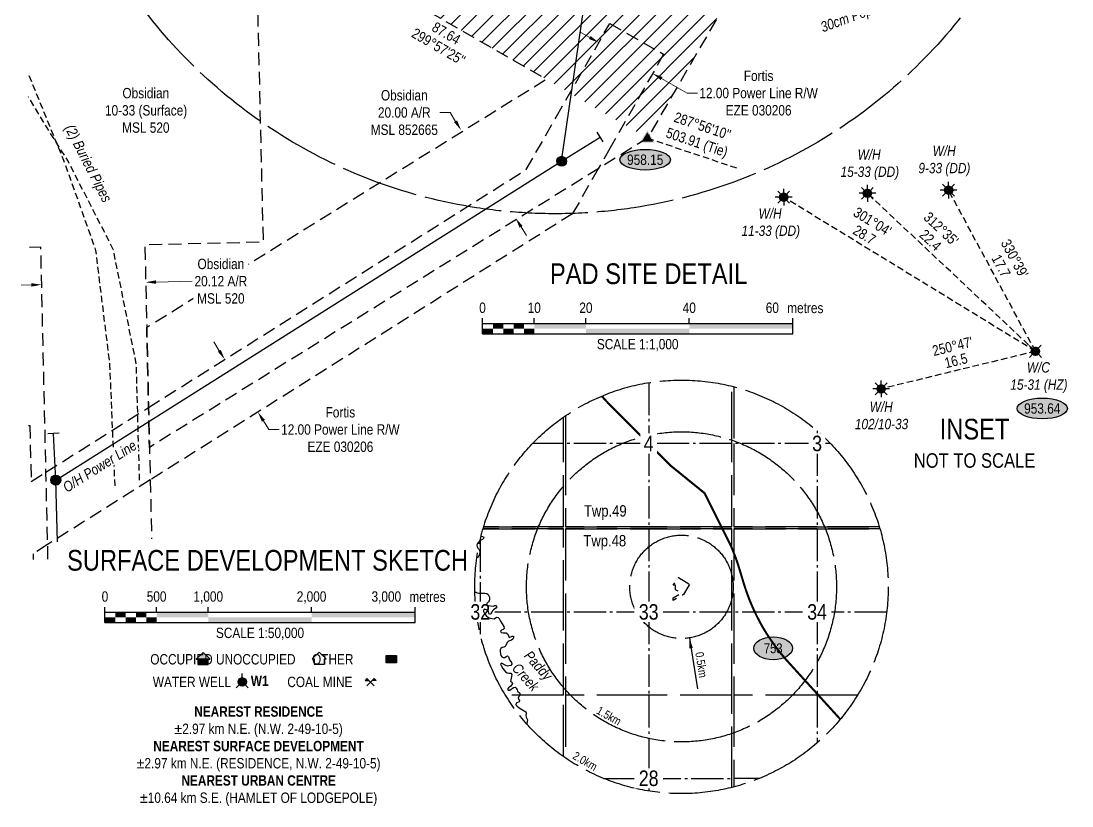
# Model space of a CAD drawing. Extents: x 603314 to 607594, y 5892047 to 5896223.
# Drawn here: x 604428 to 605444, y 5892047 to 5892806 of the extents above; entities that cross this region are included whole.
import ezdxf
from ezdxf.enums import TextEntityAlignment as Align

# ---------------------------------------------------------------- set-up
doc = ezdxf.new("R2010")
doc.units = 0
doc.header["$LTSCALE"] = 5
doc.header["$PDSIZE"] = 5
for name, pattern in [('foc-ACCESSROAD', [3.75, 2.5, -1.25]), ('foc-BUFFER', [16.75, 15, -1.75]), ('foc-FLOWLINE', [3.75, 2.5, -1.25]), ('foc-QUARTERLINE', [33, 25, -3, 2, -3]), ('foc-TIELINE', [1.875, 1.25, -0.625]), ('foc-UNSURVEYED', [12.5, 10, -2.5]), ('POWERLINE5', [7.8, 2.4, -0.6, 0.6, -0.6, 0.6, -0.6, 2.4]), ('UG_PIPE', [1.875, 1.25, -0.625])]:
    doc.linetypes.add(name, pattern=pattern)
doc.layers.get('Defpoints').update_dxf_attribs({"color": 9})
for name, color, linetype in [('AS-PIPE-UG', 44, 'UG_PIPE'), ('AS-PIPE-UG-T', 44, 'Continuous'), ('AS-POWER', 104, 'foc-POWER'), ('AS-POWER-EXISTING', 72, 'POWERLINE5'), ('AS-RESIDENCE', 14, 'Continuous'), ('AS-SYMBOL', 7, 'Continuous'), ('AUX-BUFFER', 7, 'foc-BUFFER'), ('AUX-LABELS', 1, 'Continuous'), ('C-WS', 13, 'foc-ACCESSROAD'), ('C-WS-S', 13, 'Continuous'), ('CG-NOTES', 7, 'Continuous'), ('DETAIL-T', 7, 'Continuous'), ('F-EZE', 190, 'foc-FLOWLINE'), ('F-WS-S', 190, 'Continuous'), ('L-2', 7, 'Continuous'), ('L-BD', 7, 'Continuous'), ('L-MON', 1, 'Continuous'), ('L-QSEC', 8, 'foc-QUARTERLINE'), ('L-TIE', 7, 'foc-TIELINE'), ('L-USEC', 7, 'foc-UNSURVEYED'), ('P-ELEVATION', 7, 'Continuous'), ('P-PROPOSED-EXISTING-H', 59, 'Continuous'), ('ROUTE-MAP-HWY', 2, 'Continuous'), ('S-7', 6, 'Continuous'), ('T-BUSH-T', 110, 'Continuous'), ('T-CREEK', 160, 'Continuous'), ('T-TIE', 201, 'foc-TIELINE'), ('T-WATER-T', 170, 'Continuous')]:
    doc.layers.add(name, color=color, linetype=linetype)
for name, color, linetype, lineweight in [('C-AR-T', 13, 'Continuous', 9), ('F-EZE-T', 190, 'Continuous', 9), ('T-TIE-T', 201, 'Continuous', 18)]:
    doc.layers.add(name, color=color, linetype=linetype, lineweight=lineweight)
doc.styles.add('100L', font='ARIALN.TTF', dxfattribs={"height": 11})
doc.styles.add('120', font='ARIALN.TTF', dxfattribs={"height": 13})
doc.styles.add('60L', font='ARIALN.TTF', dxfattribs={"height": 7.35})
doc.styles.add('80', font='ARIALN.TTF', dxfattribs={"height": 10})
doc.styles.add('80A', font='ARIALN.TTF', dxfattribs={"height": 10})
doc.styles.add('80CG', font='ARIALN.TTF', dxfattribs={"height": 10})
doc.styles.add('80L', font='ARIALN.TTF', dxfattribs={"height": 10})
doc.styles.add('80LS', font='ARIALNI.TTF', dxfattribs={"height": 10})
doc.styles.add('BOLD', font='ARIALNB.TTF')
doc.styles.add('foc-LtypeFont', font='ARIALN.TTF', dxfattribs={"height": 7.35})
doc.linetypes.add('foc-POWER', pattern='A,6,-1,["P",foc-LtypeFont,S=0.2,R=0,X=-0.625,Y=-0.75],-1.24,4', length=12.24)
doc.dimstyles.new('Compass 5 000', dxfattribs={"dimscale": 5, "dimtxt": 9, "dimasz": 2, "dimexe": 0.2, "dimexo": 0.0625, "dimgap": 0.5, "dimtad": 0, "dimtih": 1, "dimtoh": 1, "dimzin": 0, "dimdsep": 46, "dimtxsty": '80CG', "dimcen": 0.1, "dimse1": 1, "dimse2": 1, "dimclrd": 256, "dimclrt": 256, "dimaunit": 1, "dimadec": 4, "dimazin": 0, "dimtfac": 0.06, "dimtofl": 0, "dimtmove": 0, "dimatfit": 1, "dimfxl": 0.2, "dimtolj": 1, "dimtzin": 0, "dimlwd": -1, "dimarcsym": 0})

# ---------------------------------------------------------------- blocks, each defined once
blk = doc.blocks.new('POWERPOLE')
h = blk.add_hatch(color=255)
edge = h.paths.add_edge_path()
edge.add_arc((0, 0), 0.96, 0, 360)
at = {"linetype": 'Continuous'}
for p, q in [((0.68, -0.68), (-0.68, 0.68)), ((-0.68, -0.68), (0.68, 0.68))]:
    blk.add_line(p, q, dxfattribs=at)
blk.add_circle((0, 0), 0.96, dxfattribs=at)
blk = doc.blocks.new('*D142')
at = {"layer": 'C-AR-T', "transparency": 16777216}
for p, q in [((604558.3, 5892553.3), (604593.3, 5892554.1)), ((604437.7, 5892550.5), (604427.7, 5892550.3))]:
    blk.add_line(p, q, dxfattribs=at)
for points in [[(604558.3, 5892555), (604558.4, 5892551.6), (604548.3, 5892553.1)], [(604437.7, 5892552.2), (604437.7, 5892548.9), (604447.7, 5892550.8)]]:
    blk.add_solid(points, dxfattribs=at)
at = {"layer": 'Defpoints', "color": 0, "transparency": 16777216}
for p in [(604548.3, 5892553.1), (604454.3, 5892263.4), (604554.9, 5892265.7)]:
    blk.add_point(p, dxfattribs=at)
at = {"layer": 'C-AR-T', "transparency": 16777216, "insert": (604621, 5892554.1), "char_height": 10, "attachment_point": 5, "style": '80CG', "bg_fill": 3, "box_fill_scale": 1.1, "bg_fill_color": 256, "bg_fill_true_color": 13158600, "bg_fill_transparency": 0}
blk.add_mtext('\\A1;Obsidian\\P20.12 A/R\\PMSL 520', dxfattribs=at)
blk = doc.blocks.new('*D141')
at = {"layer": 'Defpoints', "color": 0, "transparency": 16777216}
for p in [(604610, 5892469.1), (604656.8, 5892427.6), (604642, 5892418.3)]:
    blk.add_point(p, dxfattribs=at)
at = {"layer": 'F-EZE-T', "transparency": 16777216}
for p, q in [((604619.5, 5892486.9), (604614.2, 5892495.4)), ((604662.1, 5892419.2), (604667.5, 5892410.7)), ((604667.5, 5892410.7), (604677.5, 5892410.7))]:
    blk.add_line(p, q, dxfattribs=at)
for points in [[(604620.9, 5892487.8), (604618.1, 5892486), (604624.8, 5892478.4)], [(604663.6, 5892420.1), (604660.7, 5892418.3), (604656.8, 5892427.6)]]:
    blk.add_solid(points, dxfattribs=at)
at = {"layer": 'F-EZE-T', "transparency": 16777216, "insert": (604736.6, 5892410.7), "char_height": 10, "attachment_point": 5, "style": '80CG'}
blk.add_mtext('\\A1;Fortis\\P12.00 Power Line R/W\\PEZE 030206', dxfattribs=at)
blk = doc.blocks.new('*U120')
at = {"color": 72}
blk.add_line((1.1, 0.05), (-1.1, -0.05), dxfattribs=at)
at = {"layer": 'AS-SYMBOL', "color": 72, "flags": 128}
blk.add_lwpolyline([(0.42, -9.04), (0, 0)], dxfattribs=at)
blk = doc.blocks.new('*U119')
at = {"color": 72}
blk.add_line((0.58, -0.93), (-0.58, 0.93), dxfattribs=at)
at = {"layer": 'AS-SYMBOL', "color": 72, "flags": 128}
blk.add_lwpolyline([(-7.47, -4.67), (0, 0)], dxfattribs=at)
blk = doc.blocks.new('*D146')
at = {"layer": 'Defpoints', "color": 0, "transparency": 16777216}
for p in [(604986.5, 5892784.8), (604973.2, 5892761.5), (605025.3, 5892731.7)]:
    blk.add_point(p, dxfattribs=at)
at = {"layer": 'F-EZE-T', "transparency": 16777216}
for p, q in [((604977.8, 5892789.8), (604969.1, 5892794.7)), ((605047.3, 5892750.1), (605071.9, 5892736)), ((605071.9, 5892736), (605081.9, 5892736))]:
    blk.add_line(p, q, dxfattribs=at)
for points in [[(604978.7, 5892791.2), (604977, 5892788.3), (604986.5, 5892784.8)], [(605048.2, 5892751.5), (605046.5, 5892748.6), (605038.6, 5892755)]]:
    blk.add_solid(points, dxfattribs=at)
at = {"layer": 'F-EZE-T', "transparency": 16777216, "insert": (605141.1, 5892736), "char_height": 10, "attachment_point": 5, "style": '80CG'}
blk.add_mtext('\\A1;Fortis\\P12.00 Power Line R/W\\PEZE 030206', dxfattribs=at)
blk = doc.blocks.new('GAS')
h = blk.add_hatch(color=255)
h.dxf.hatch_style = 1
edge = h.paths.add_edge_path()
edge.add_arc((0, 0), 0.9, 0, 360)
for p, q in [((-0.81, 0), (-1.62, 0)), ((-0.57, 0.57), (-1.14, 1.14)), ((0, 0.81), (0, 1.62)), ((0.57, 0.57), (1.14, 1.14)), ((1.62, 0), (0.81, 0)), ((-0.57, -0.57), (-1.14, -1.14)), ((0, -0.81), (0, -1.62)), ((1.14, -1.14), (0.57, -0.57))]:
    blk.add_line(p, q)
blk.add_circle((0, 0), 0.8)
blk = doc.blocks.new('WC')
at = {"layer": 'L-MON'}
h = blk.add_hatch(color=255, dxfattribs=at)
h.dxf.hatch_style = 1
edge = h.paths.add_edge_path()
edge.add_arc((0, 0), 0.9, 0, 360)
at = {"layer": 'L-MON', "color": 240, "flags": 128}
for points in [[(-0.62, 0.5), (-1.23, 1.12)], [(0.52, 0.61), (1.13, 1.21)], [(-1.18, -1.18), (-0.56, -0.57)], [(1.16, -1.18), (0.56, -0.57)]]:
    blk.add_lwpolyline(points, dxfattribs=at)
at = {"layer": 'L-MON', "color": 240}
for radius in [0.8, 0.373]:
    blk.add_circle((0, 0), radius, dxfattribs=at)
blk = doc.blocks.new('*U86')
at = {"color": 0}
for p, q in [((-150, 0), (-150, 15)), ((-100, 10), (-100, 15)), ((-50, 10), (-50, 15)), ((50, 10), (50, 15)), ((150.2, 0), (150.2, 15)), ((-150, 10), (150.2, 10)), ((-150, 0), (150.2, 0))]:
    blk.add_line(p, q, dxfattribs=at)
for points in [[(-150, 5), (-140, 5), (-150, 0), (-140, 0)], [(-140, 10), (-130, 10), (-140, 5), (-130, 5)], [(-130, 5), (-120, 5), (-130, 0), (-120, 0)], [(-120, 10), (-110, 10), (-120, 5), (-110, 5)], [(-110, 5), (-100, 5), (-110, 0), (-100, 0)], [(-100, 10), (-50, 10), (-100, 5), (-50, 5)], [(-50, 5), (50, 5), (-50, 0), (50, 0)], [(50, 10), (150.2, 10), (50, 5), (150.2, 5)]]:
    blk.add_solid(points, dxfattribs=at)
at = {"color": 0, "style": '80'}
blk.add_text('metres', height=10, dxfattribs=at).set_placement((162.2, 20), align=Align.CENTER)
at = {"color": 0, "char_height": 10, "style": '80'}
for s, insert, attachment_point in [('0', (-150, 30.2), 2), ('10', (-100, 30.2), 2), ('20', (-50, 30.2), 2), ('40', (50, 30.2), 2), ('60', (136.7, 30.2), 3), ('SCALE 1:1,000', (0.1, -5), 2)]:
    blk.add_mtext(s, dxfattribs=dict(at, insert=insert, attachment_point=attachment_point))
blk = doc.blocks.new('HWY-SEC')
h = blk.add_hatch(color=255)
edge = h.paths.add_edge_path()
edge.add_ellipse((0, 0), major_axis=(18.8, 0), ratio=0.584608, start_angle=0, end_angle=360)
blk.add_ellipse((0, 0), major_axis=(18.8, 0), ratio=0.584608)
at = {"style": '80A'}
blk.add_attdef('SEC', text='', height=9.5, dxfattribs=at).set_placement((0, 0), align=Align.MIDDLE_CENTER)
blk = doc.blocks.new('*U81')
at = {"color": 0}
for p, q in [((-150, 0), (-150, 15)), ((-100, 10), (-100, 15)), ((-50, 10), (-50, 15)), ((50, 10), (50, 15)), ((150.2, 0), (150.2, 15)), ((-150, 10), (150.2, 10)), ((-150, 0), (150.2, 0))]:
    blk.add_line(p, q, dxfattribs=at)
for points in [[(-150, 5), (-140, 5), (-150, 0), (-140, 0)], [(-140, 10), (-130, 10), (-140, 5), (-130, 5)], [(-130, 5), (-120, 5), (-130, 0), (-120, 0)], [(-120, 10), (-110, 10), (-120, 5), (-110, 5)], [(-110, 5), (-100, 5), (-110, 0), (-100, 0)], [(-100, 10), (-50, 10), (-100, 5), (-50, 5)], [(-50, 5), (50, 5), (-50, 0), (50, 0)], [(50, 10), (150.2, 10), (50, 5), (150.2, 5)]]:
    blk.add_solid(points, dxfattribs=at)
at = {"color": 0, "style": '80'}
blk.add_text('metres', height=10, dxfattribs=at).set_placement((162.2, 20), align=Align.CENTER)
at = {"color": 0, "char_height": 10, "style": '80'}
for s, insert, attachment_point in [('0', (-150, 30.2), 2), ('500', (-100, 30.2), 2), ('1,000', (-50, 30.2), 2), ('2,000', (50, 30.2), 2), ('3,000', (136.7, 30.2), 3), ('SCALE 1:50,000', (0.1, -5), 2)]:
    blk.add_mtext(s, dxfattribs=dict(at, insert=insert, attachment_point=attachment_point))
blk = doc.blocks.new('res_abd')
at = {"color": 14}
blk.add_lwpolyline([(-1.13, -0.57), (-1.13, -1.62), (0.87, -1.62), (0.87, -0.57), (1.22, -0.57), (-0.13, 0.69), (-1.49, -0.57)], close=True, dxfattribs=at)
blk = doc.blocks.new('res_other')
blk.add_hatch(color=14).paths.add_polyline_path([(-1.09, 0.73), (0.91, 0.73), (0.91, -0.69), (-1.09, -0.69)])
at = {"color": 14}
blk.add_lwpolyline([(-1.09, 0.73), (0.91, 0.73), (0.91, -0.69), (-1.09, -0.69)], close=True, dxfattribs=at)
blk = doc.blocks.new('res_occ')
for points in [[(0.1, 0.89), (-1.26, -0.37), (1.46, -0.37)], [(-0.9, -1.43), (1.1, -1.43), (1.1, -0.37), (-0.9, -0.37)]]:
    blk.add_hatch(color=14).paths.add_polyline_path(points)
at = {"color": 14}
for points in [[(0.1, 0.89), (-1.26, -0.37), (1.46, -0.37)], [(-0.9, -1.43), (1.1, -1.43), (1.1, -0.37), (-0.9, -0.37)]]:
    blk.add_lwpolyline(points, close=True, dxfattribs=at)
blk = doc.blocks.new('WAT')
h = blk.add_hatch(color=255)
h.dxf.hatch_style = 1
edge = h.paths.add_edge_path()
edge.add_arc((0, 0), 0.9, 0, 360)
at = {"color": 170}
for p, q in [((0, 0.82), (0, 1.63)), ((-0.58, -0.58), (-1.15, -1.15)), ((0.58, -0.58), (1.15, -1.15))]:
    blk.add_line(p, q, dxfattribs=at)
blk.add_circle((0, 0), 0.8, dxfattribs=at)
blk = doc.blocks.new('Mine')
at = {"layer": 'AS-SYMBOL'}
h = blk.add_hatch(color=161, dxfattribs=at)
h.dxf.hatch_style = 1
h.paths.add_polyline_path([(-0.71, 0.71), (-1.06, 0.35), (-0.35, 0.35)])
h = blk.add_hatch(color=161, dxfattribs=at)
h.dxf.hatch_style = 1
h.paths.add_polyline_path([(0.71, 0.71), (0.35, 0.35), (1.06, 0.35)])
at = {"layer": 'AS-SYMBOL', "color": 161}
for p, q in [((-0.71, 0.71), (-1.06, 0.35)), ((-1.06, 0.35), (-0.35, 0.35)), ((-0.71, 0.71), (0, 0)), ((0, 0), (-0.71, -0.71)), ((0, 0), (0.71, 0.71)), ((0, 0), (0.71, -0.71)), ((1.06, 0.35), (0.35, 0.35)), ((0.71, 0.71), (1.06, 0.35))]:
    blk.add_line(p, q, dxfattribs=at)
blk = doc.blocks.new('*U87')
at = {"layer": 'AS-RESIDENCE', "color": 14}
blk.add_lwpolyline([(130, -1.3), (140, -1.3), (140, -8.5), (130, -8.5)], close=True, dxfattribs=at)
at = {"layer": 'AS-RESIDENCE', "xscale": 5, "yscale": 5, "zscale": 5}
for name, p in [('res_occ', (-47.7, -2.9)), ('res_abd', (65.9, -1.7)), ('res_other', (135.5, -5))]:
    blk.add_blockref(name, p, dxfattribs=at)
at = {"layer": 'AS-SYMBOL', "color": 161, "xscale": 5, "yscale": 5, "zscale": 5}
blk.add_blockref('Mine', (115, -27.2), dxfattribs=at)
at = {"layer": 'F-WS-S', "xscale": 5, "yscale": 5, "zscale": 5}
blk.add_blockref('WAT', (-9.3, -26.9), dxfattribs=at)
at = {"layer": 'CG-NOTES', "char_height": 12, "style": '80CG'}
for s, insert, width, attachment_point in [('{\\H0.83333x;OCCUPIED^IUNOCCUPIED^I    OTHER}', (0, 0), 324.707, 2), ('\\pi0.13844;{\\H0.83333x;WATER WELL}', (-96, -21.9), 75.427, 1), ('\\pi0.33285;{\\H0.83333x;COAL MINE}', (34, -21.9), 62.521, 1)]:
    blk.add_mtext(s, dxfattribs=dict(at, insert=insert, width=width, attachment_point=attachment_point))
at = {"layer": 'T-WATER-T', "style": 'BOLD'}
blk.add_text('W1', height=10, dxfattribs=at).set_placement((-1, -30.8))
blk = doc.blocks.new('*D164')
at = {"layer": 'C-AR-T', "transparency": 16777216}
for p, q in [((604842.8, 5892717.2), (604832.8, 5892717.2)), ((604848, 5892708.7), (604842.8, 5892717.2)), ((604911.4, 5892606.7), (604916.6, 5892598.2))]:
    blk.add_line(p, q, dxfattribs=at)
for points in [[(604849.5, 5892709.6), (604846.6, 5892707.9), (604853.3, 5892700.2)], [(604912.8, 5892607.6), (604909.9, 5892605.9), (604906.1, 5892615.2)]]:
    blk.add_solid(points, dxfattribs=at)
at = {"layer": 'Defpoints', "color": 0, "transparency": 16777216}
for p in [(604853.3, 5892700.2), (604856.7, 5892702.3), (604909.5, 5892617.3)]:
    blk.add_point(p, dxfattribs=at)
at = {"layer": 'C-AR-T', "transparency": 16777216, "insert": (604798.4, 5892717.2), "char_height": 10, "attachment_point": 5, "style": '80CG', "bg_fill": 3, "box_fill_scale": 1.1, "bg_fill_color": 256, "bg_fill_true_color": 13158600, "bg_fill_transparency": 0}
blk.add_mtext('\\A1;Obsidian\\P20.00 A/R\\PMSL 852665', dxfattribs=at)
blk = doc.blocks.new('STRIA')
blk.add_hatch(color=255).paths.add_polyline_path([(-0.04, 1.52), (-1.47, -0.87), (1.39, -0.87)])
blk = doc.blocks.new('STRIAA')
blk.add_blockref('STRIA', (0, 0))
blk = doc.blocks.new('STRIB')
at = {"color": 1}
blk.add_solid([(-1.12, -0.67), (-0.04, 1.13), (1.04, -0.67)], dxfattribs=at)
blk = doc.blocks.new('STRIBB')
blk.add_blockref('STRIB', (0, 0))
blk = doc.blocks.new('STRICC')
for name in ['STRIAA', 'STRIBB']:
    blk.add_blockref(name, (0, 0))
blk = doc.blocks.new('fdspike')
blk.add_blockref('STRICC', (0, 0))
blk = doc.blocks.new('we')
at = {"layer": 'P-ELEVATION'}
h = blk.add_hatch(color=111, dxfattribs=at)
h.dxf.hatch_style = 1
edge = h.paths.add_edge_path()
edge.add_ellipse((0, 0), major_axis=(-24.4, 0), ratio=0.410256, start_angle=0, end_angle=360)
at = {"layer": 'P-ELEVATION', "color": 7, "flags": 128}
blk.add_lwpolyline([(0, 0, 12.5, 0, 0), (-12.4, -6.4, 0, 0, 0)], format="xyseb", dxfattribs=at)
at = {"layer": 'P-ELEVATION', "color": 7}
blk.add_ellipse((0, 0), major_axis=(-24.4, 0), ratio=0.410256, dxfattribs=at)
at = {"layer": 'P-ELEVATION', "style": '80'}
blk.add_attdef('ELEVATION', text='', height=10, dxfattribs=at).set_placement((0, 0), align=Align.MIDDLE_CENTER)

msp = doc.modelspace()

# ---------------------------------------------------------------- hatches: boundary and pattern name
at = {"layer": 'P-PROPOSED-EXISTING-H'}
h = msp.add_hatch(dxfattribs=at)
h.set_pattern_fill('ANSI31', color=256, scale=3.5, style=0)
h.set_pattern_definition([(45, (-3214.763, 3159.097), (-7.857724106, 7.857724106), [])])
h.paths.add_polyline_path([(604935.614, 5892749.403), (605033.65, 5892692.498), (605243.075, 5893053.32), (605285.247, 5893125.979), (605316.442, 5893179.723), (605322.446, 5893190.07), (605281.768, 5893213.679), (605026.001, 5893362.138), (604830.608, 5893475.531), (604824.843, 5893478.9), (604760.832, 5893518.014), (604749.878, 5893499.132), (604530.075, 5893120.663), (604649.37, 5893123.348), (604654.31, 5892911.193)])

# ---------------------------------------------------------------- linework, layer by layer
at = {"layer": 'AS-PIPE-UG', "flags": 128}
for points in [[(604518.64, 5892356.203), (604513.7, 5892473.438), (604513.7, 5892473.438), (604500.195, 5892583.813), (604500.195, 5892583.813), (604469.18, 5892670.873), (604454.68, 5892706.148), (604434.904, 5892754.647)], [(604542.35, 5892361.668), (604539.23, 5892474.103), (604516.975, 5892584.908), (604472.925, 5892670.768), (604450.985, 5892705.463), (604434.904, 5892732.274)]]:
    msp.add_lwpolyline(points, dxfattribs=at)
at = {"layer": 'AS-POWER', "flags": 128}
msp.add_lwpolyline([(604462.959, 5892302.187), (604461.345, 5892361.798), (604950.585, 5892670.133), (604972.105, 5892818.478)], dxfattribs=at)
at = {"layer": 'AUX-BUFFER', "color": 251, "linetype": 'foc-BUFFER'}
msp.add_circle((604944.4, 5893119.198), 499.797, dxfattribs=at)
at = {"layer": 'AUX-BUFFER'}
for radius in [199.919, 149.939, 49.98]:
    msp.add_circle((605066.528, 5892258.603), radius, dxfattribs=at)
at = {"layer": 'C-WS', "flags": 128}
for points in [[(605316.442, 5893179.723), (605285.247, 5893125.979), (605243.075, 5893053.32), (605033.65, 5892692.498), (604986.018, 5892662.928), (604551.977, 5892393.47), (604551.096, 5892431.988), (604549.323, 5892509.589), (604935.614, 5892749.403), (604654.31, 5892911.193), (604649.37, 5893123.348), (604530.075, 5893120.663), (604749.878, 5893499.132), (604760.832, 5893518.014), (604824.843, 5893478.9), (604830.608, 5893475.531), (605026.001, 5893362.138), (605281.768, 5893213.679), (605320.195, 5893191.518), (605316.442, 5893179.723)], [(605074.191, 5892260.894), (605073.541, 5892259.835), (605072.663, 5892258.403), (605068.302, 5892251.293), (605067.335, 5892250.725), (605058.529, 5892245.55), (605058.53, 5892246.32), (605058.532, 5892247.872), (605066.37, 5892252.478), (605060.83, 5892255.876), (605060.836, 5892260.132), (605060.229, 5892260.133), (605058.471, 5892260.135), (605063.021, 5892267.554), (605063.25, 5892267.926), (605064.51, 5892267.113), (605064.624, 5892267.043), (605068.474, 5892264.681), (605073.514, 5892261.59), (605074.316, 5892261.098), (605074.191, 5892260.894)]]:
    msp.add_lwpolyline(points, close=True, dxfattribs=at)
for points in [[(604434.904, 5893120.465), (604530.075, 5893120.663), (604649.37, 5893123.348), (604654.31, 5892911.193), (604661.819, 5892591.834), (604547.5, 5892589.217), (604549.32, 5892509.589), (604551.096, 5892431.988), (604551.975, 5892393.47), (604552.693, 5892362.049), (604553.996, 5892305.095)], [(604453.772, 5892285.335), (604453.448, 5892299.517), (604451.849, 5892369.46), (604446.878, 5892586.922), (604434.904, 5892586.648)]]:
    msp.add_lwpolyline(points, dxfattribs=at)
at = {"layer": 'F-EZE'}
msp.add_lwpolyline([(604434.904, 5892414.53), (604436.224, 5892414.564), (604437.62, 5892360.499), (604451.849, 5892369.46), (604551.096, 5892431.988), (604916.436, 5892662.159), (604945.352, 5892712.77), (604997.116, 5892803.377), (605049.244, 5892773.596), (604997.478, 5892682.988), (604986.018, 5892662.928), (604961.127, 5892619.363), (604552.696, 5892362.049), (604453.448, 5892299.517), (604439.423, 5892290.685), (604439.57, 5892285.01)], dxfattribs=at)
at = {"layer": 'L-QSEC', "color": 253, "ltscale": 0.25}
for p, q in [((605034.779, 5892455.985), (605034.779, 5892397.172)), ((605197.659, 5892409.508), (605197.659, 5892397.172)), ((604952.333, 5892397.172), (604922.422, 5892397.172)), ((605034.779, 5892397.172), (604954.344, 5892397.172)), ((605034.779, 5892397.172), (605034.779, 5892316.737)), ((605115.213, 5892397.172), (605034.779, 5892397.172)), ((605197.659, 5892397.172), (605117.224, 5892397.172)), ((605197.659, 5892397.172), (605197.659, 5892316.737)), ((605210.633, 5892397.172), (605197.659, 5892397.172)), ((605034.779, 5892314.726), (605034.779, 5892234.291)), ((605197.659, 5892314.726), (605197.659, 5892234.291)), ((604871.899, 5892304.29), (604871.899, 5892234.291)), ((604871.899, 5892234.291), (604868.093, 5892234.291)), ((604871.899, 5892234.291), (604871.899, 5892212.917)), ((604952.333, 5892234.291), (604871.899, 5892234.291)), ((605034.779, 5892234.291), (604954.344, 5892234.291)), ((605034.779, 5892234.291), (605034.779, 5892153.857)), ((605115.213, 5892234.291), (605034.779, 5892234.291)), ((605197.659, 5892234.291), (605117.224, 5892234.291)), ((605197.659, 5892234.291), (605197.659, 5892153.857)), ((605264.963, 5892234.291), (605197.659, 5892234.291)), ((605034.779, 5892153.857), (605034.779, 5892073.422)), ((605197.659, 5892153.857), (605197.659, 5892107.699)), ((604991.192, 5892073.422), (605034.779, 5892073.422)), ((605034.779, 5892073.422), (605034.779, 5892061.222)), ((605034.779, 5892073.422), (605115.213, 5892073.422)), ((605141.864, 5892073.422), (605117.224, 5892073.422))]:
    msp.add_line(p, q, dxfattribs=at)
at = {"layer": 'L-TIE'}
msp.add_line((605033.65, 5892692.498), (605121.759, 5892663.041), dxfattribs=at)
at = {"layer": 'L-USEC', "color": 253}
for p, q in [((605115.213, 5892397.172), (605115.213, 5892452.503)), ((605117.224, 5892451.987), (605117.224, 5892397.172)), ((604952.333, 5892397.172), (604952.333, 5892422.699)), ((604954.344, 5892424.08), (604954.344, 5892397.172)), ((604952.334, 5892316.737), (604952.333, 5892397.172)), ((604954.344, 5892397.172), (604954.344, 5892316.737)), ((605115.213, 5892316.737), (605115.213, 5892397.172)), ((605117.224, 5892397.172), (605117.224, 5892316.737)), ((604952.334, 5892234.291), (604952.334, 5892314.726)), ((604954.344, 5892314.726), (604954.344, 5892234.291)), ((605115.213, 5892234.291), (605115.213, 5892314.726)), ((605117.224, 5892314.726), (605117.224, 5892234.291)), ((604952.333, 5892153.857), (604952.334, 5892234.291)), ((604954.344, 5892234.291), (604954.344, 5892153.857)), ((605115.213, 5892153.857), (605115.213, 5892234.291)), ((605117.224, 5892234.291), (605117.224, 5892153.857)), ((604952.333, 5892153.857), (604896.246, 5892153.857)), ((604952.333, 5892094.508), (604952.333, 5892153.857)), ((604954.344, 5892153.857), (604954.344, 5892093.127)), ((605034.779, 5892153.857), (604954.344, 5892153.857)), ((605115.213, 5892153.857), (605034.779, 5892153.857)), ((605115.213, 5892073.422), (605115.213, 5892153.857)), ((605117.224, 5892153.857), (605117.224, 5892073.422)), ((605197.659, 5892153.857), (605117.224, 5892153.857)), ((605236.809, 5892153.857), (605197.659, 5892153.857)), ((605115.213, 5892064.703), (605115.213, 5892073.422)), ((605117.224, 5892073.422), (605117.224, 5892065.219))]:
    msp.add_line(p, q, dxfattribs=at)
at = {"layer": 'L-USEC'}
for p, q in [((604874.648, 5892314.726), (604952.334, 5892314.726)), ((604952.334, 5892314.726), (604874.648, 5892314.726)), ((604875.248, 5892316.737), (604952.334, 5892316.737)), ((604952.334, 5892316.737), (604875.248, 5892316.737)), ((604954.344, 5892316.737), (605034.779, 5892316.737)), ((605034.779, 5892316.737), (604954.344, 5892316.737)), ((604954.344, 5892314.726), (605034.779, 5892314.726)), ((605034.779, 5892314.726), (604954.344, 5892314.726)), ((605034.779, 5892316.737), (605115.213, 5892316.737)), ((605115.213, 5892316.737), (605034.779, 5892316.737)), ((605034.779, 5892314.726), (605115.213, 5892314.726)), ((605115.213, 5892314.726), (605034.779, 5892314.726)), ((605117.224, 5892316.737), (605197.659, 5892316.737)), ((605197.659, 5892316.737), (605117.224, 5892316.737)), ((605117.224, 5892314.726), (605197.659, 5892314.726)), ((605197.659, 5892314.726), (605117.224, 5892314.726)), ((605197.659, 5892316.737), (605257.807, 5892316.737)), ((605257.807, 5892316.737), (605197.659, 5892316.737)), ((605197.659, 5892314.726), (605258.407, 5892314.726)), ((605258.407, 5892314.726), (605197.659, 5892314.726))]:
    msp.add_line(p, q, dxfattribs=at)
at = {"layer": 'ROUTE-MAP-HWY', "const_width": 1.999}
msp.add_lwpolyline([(605220.092, 5892130.598), (605169.614, 5892186.087), (605167.909, 5892188.001), (605166.224, 5892189.937), (605164.555, 5892191.904), (605162.908, 5892193.905), (605161.283, 5892195.934), (605159.678, 5892197.989), (605158.096, 5892200.073), (605156.544, 5892202.186), (605155.012, 5892204.322), (605153.491, 5892206.48), (605151.98, 5892208.669), (605150.483, 5892210.896), (605149.015, 5892213.165), (605147.571, 5892215.474), (605146.155, 5892217.808), (605144.781, 5892220.16), (605143.452, 5892222.526), (605142.166, 5892224.896), (605140.909, 5892227.261), (605139.695, 5892229.623), (605138.534, 5892231.98), (605137.412, 5892234.325), (605136.33, 5892236.657), (605135.288, 5892238.983), (605134.285, 5892241.291), (605133.321, 5892243.594), (605132.391, 5892245.891), (605131.489, 5892248.186), (605130.617, 5892250.486), (605129.778, 5892252.794), (605128.963, 5892255.115), (605128.176, 5892257.453), (605127.412, 5892259.8), (605126.674, 5892262.165), (605125.955, 5892264.543), (605122.417, 5892276.287), (605121.688, 5892278.61), (605120.933, 5892280.931), (605120.147, 5892283.243), (605119.33, 5892285.552), (605118.48, 5892287.859), (605117.603, 5892290.161), (605116.699, 5892292.457), (605115.776, 5892294.73), (605114.828, 5892296.989), (605113.837, 5892299.239), (605113.215, 5892300.601), (605088.765, 5892349.277), (605056.223, 5892375.655), (604996.936, 5892434.927), (604995.239, 5892436.68), (604993.568, 5892438.442), (604991.926, 5892440.24), (604990.31, 5892442.072), (604989.458, 5892443.07)], dxfattribs=at)
at = {"layer": 'T-CREEK'}
msp.add_lwpolyline([(604872.688, 5892307.529), (604873.972, 5892307.297), (604875.38, 5892306.676), (604875.038, 5892305.233), (604873.926, 5892304.283), (604872.434, 5892303.671), (604871.217, 5892302.871), (604870.164, 5892301.878), (604869.577, 5892301.1)], dxfattribs=at)
at = {"layer": 'T-TIE'}
for q in [(605165.348, 5892635.394), (605246.338, 5892639.144), (605324.798, 5892642.154), (605259.662, 5892450.03)]:
    msp.add_line((605408.862, 5892486.353), q, dxfattribs=at)
at = {"layer": 'T-WATER-T', "linetype": 'Continuous'}
for points in [[(604872.681, 5892307.5), (604873.985, 5892307.265), (604875.394, 5892306.648), (604875.05, 5892305.203), (604873.938, 5892304.253), (604872.447, 5892303.64), (604871.767, 5892303.193), (604871.23, 5892302.84), (604870.176, 5892301.85), (604869.262, 5892300.635), (604868.661, 5892299.129), (604868.796, 5892297.401), (604869.532, 5892296.125), (604870.452, 5892294.985), (604871.203, 5892293.732), (604871.533, 5892291.965), (604871.163, 5892290.274), (604870.623, 5892288.728), (604869.902, 5892287.386), (604868.595, 5892286.713)], [(604907.213, 5892143.541), (604909.553, 5892141.742), (604915.831, 5892137.733), (604916.425, 5892136.251), (604916.117, 5892134.485), (604916.147, 5892132.626), (604917.696, 5892130.036), (604917.054, 5892126.598), (604917.001, 5892125.903)]]:
    msp.add_lwpolyline(points, dxfattribs=at)

# ---------------------------------------------------------------- block references
at = {"xscale": 4.99796935, "yscale": 4.99796935, "zscale": 4.99796935}
msp.add_blockref('WC', (605408.862, 5892486.353), dxfattribs=at)
at = {"color": 2}
msp.add_blockref('we', (605415.46, 5892431.085), dxfattribs=at).add_auto_attribs({'ELEVATION': '953.64'})
at = {"layer": 'AS-POWER-EXISTING', "xscale": 4.99796935, "yscale": 4.99796935, "zscale": 4.99796935}
msp.add_blockref('POWERPOLE', (604950.585, 5892670.133), dxfattribs=at)
at = {"layer": 'AS-SYMBOL', "xscale": 4.99796935, "yscale": 4.99796935, "zscale": 4.99796935}
msp.add_blockref('*U119', (604987.94, 5892693.498), dxfattribs=at)
at = {"layer": 'AUX-LABELS', "xscale": 0.9988084634318707, "yscale": 0.9988084634318707, "zscale": 0.9988084634318707}
msp.add_blockref('HWY-SEC', (605155.209, 5892199.175), dxfattribs=at).add_auto_attribs({'SEC': '753'})
at = {"layer": 'C-WS-S', "xscale": 4.99796935, "yscale": 4.99796935, "zscale": 4.99796935}
for p in [(605246.338, 5892639.144), (605324.798, 5892642.154), (605165.348, 5892635.394), (605259.662, 5892450.03)]:
    msp.add_blockref('GAS', p, dxfattribs=at)
at = {"layer": 'CG-NOTES', "xscale": 0.9991923331424217, "yscale": 0.9991923331424217, "zscale": 0.9991923331424217}
msp.add_blockref('*U87', (604650.97, 5892193.572), dxfattribs=at)
at = {"layer": 'DETAIL-T'}
msp.add_blockref('*U86', (605024.058, 5892503.281), dxfattribs=at)
at = {"layer": 'L-2', "xscale": 0.9991923331424217, "yscale": 0.9991923331424217, "zscale": 0.9991923331424217}
msp.add_blockref('*U81', (604658.764, 5892224.091), dxfattribs=at)
at = {"layer": 'L-MON', "xscale": 5, "yscale": 5, "zscale": 5}
msp.add_blockref('fdspike', (605033.65, 5892692.498), dxfattribs=at)

# ---------------------------------------------------------------- texts
at = {"style": '100L'}
for s, p in [('Twp.49', (604992.812, 5892326.594)), ('Twp.48', (604992.329, 5892297.755))]:
    msp.add_text(s, height=10.9955, rotation=359.999962, dxfattribs=at).set_placement(p, align=Align.CENTER)
at = {"char_height": 9.99594, "attachment_point": 1, "style": '80L'}
for s, width, insert in [('\\pi19.781;{\\fArial Narrow|b0|i1|c0|p34;W/H\\P\\pi3.2459;15-33 (DD)}', 60.75349, (605217.098, 5892681.616)), ('\\pi14.25;{\\fArial Narrow|b0|i1|c0|p34;W/H\\P\\pi0.43523;9-33 (DD)}', 49.691, (605295.221, 5892685.188)), ('\\pi21.365;{\\fArial Narrow|b0|i1|c0|p34;W/H\\P\\pi4.8298;11-33 (DD)}', 63.92141, (605119.734, 5892624.596)), ('\\pi16.448;{\\fArial Narrow|b0|i1|c0|p34;W/C\\P\\pi0.4113;15-31 (HZ)}', 53.81607, (605384.144, 5892475.829)), ('\\pi15.259;{\\fArial Narrow|b0|i1|c0|p34;W/H\\P\\pi0.90938;102/10-33 }', 51.70982, (605233.327, 5892437.7))]:
    msp.add_mtext_dynamic_manual_height_columns(s, width=width, gutter_width=50, heights=[0], dxfattribs=dict(at, insert=insert))
at = {"char_height": 7.9968, "attachment_point": 1, "style": '60L'}
for s, insert, rotation in [('0.5km', (605087.71, 5892196.166), 279.001315), ('1.5km', (604987.438, 5892143.505), 330.669818), ('2.0km', (604964.567, 5892099.798), 329.728013)]:
    msp.add_mtext_dynamic_manual_height_columns(s, width=28.39186, gutter_width=47.5, heights=[0], dxfattribs=dict(at, insert=insert, rotation=rotation))
at = {"layer": 'AS-PIPE-UG-T', "insert": (604478.625, 5892706.963), "char_height": 9.99594, "attachment_point": 1, "rotation": 297.159842, "style": '80L'}
msp.add_mtext_dynamic_manual_height_columns('{\\fArial Narrow|b0|i1|c0|p34;(2) Buried Pipes}', width=82.20778, gutter_width=50, heights=[0], dxfattribs=at)
at = {"layer": 'C-AR-T', "insert": (604508.21, 5892741.011), "char_height": 9.99594, "attachment_point": 1, "style": '80L'}
msp.add_mtext_dynamic_manual_height_columns('\\pi17.59;Obsidian\\P\\pi0.67969;10-33 (Surface)\\P\\pi17.29;MSL 520', width=78.99495, gutter_width=50, heights=[0], dxfattribs=at)
at = {"layer": 'CG-NOTES', "insert": (604450.809, 5892143.016), "char_height": 9.99192, "width": 412.06635, "attachment_point": 1, "style": '80CG'}
msp.add_mtext('\\pi144.43;{\\fArial Narrow|b1|i0|c0|p34;NEAREST RESIDENCE}\\P\\pi125.21;±2.97 km N.E. (N.W. 2-49-10-5)\\P\\pi104.85;{\\fArial Narrow|b1|i0|c0|p34;NEAREST SURFACE DEVELOPMENT}\\P\\pi88.649;±2.97 km N.E. (RESIDENCE, N.W. 2-49-10-5)\\P\\pi132.05;{\\fArial Narrow|b1|i0|c0|p34;NEAREST URBAN CENTRE}\\P\\pi91.808;±10.64 km S.E. (HAMLET OF LODGEPOLE)', dxfattribs=at)
at = {"layer": 'DETAIL-T', "color": 3, "style": '80CG'}
for s, insert, char_height, width, attachment_point in [('PAD SITE DETAIL', (605034.718, 5892561.229), 20, 376.31553, 5), ('INSET\\P{\\H0.7x;NOT TO SCALE}', (605349.968, 5892397.333), 19.99188, 116.92739, 5), ('\\pi2.3947;SURFACE DEVELOPMENT SKETCH', (604469.852, 5892294.268), 19.98385, 389.74417, 1)]:
    msp.add_mtext(s, dxfattribs=dict(at, insert=insert, char_height=char_height, width=width, attachment_point=attachment_point))
at = {"layer": 'L-BD', "style": '80L'}
for s, height, p in [("299°57'25''", 9.99594, (604831.523, 5892780.922)), ('87.64', 9.9959, (604839.05, 5892793.89))]:
    msp.add_text(s, height=height, rotation=329.8682, dxfattribs=at).set_placement(p, align=Align.MIDDLE)
at = {"layer": 'T-BUSH-T', "style": '80LS'}
msp.add_text('30cm Poplar', height=10, rotation=20, dxfattribs=at).set_placement((605231.806, 5892810.434), align=Align.MIDDLE_CENTER)
at = {"layer": 'T-TIE-T', "style": '80L'}
for s, rotation, p in [("301°04'", 328.5316, (605251.302, 5892611.787)), ("312°35'", 316.7681, (605317.714, 5892604.825)), ('28.7', 328.5316, (605243.475, 5892598.998)), ('22.4', 316.7681, (605307.444, 5892593.9)), ("330°39'", 298.3496, (605388.823, 5892576.12)), ('17.7', 298.3496, (605375.627, 5892569)), ("250°47'", 13.6827, (605328.646, 5892491.258)), ('16.5', 13.6827, (605332.016, 5892477.418))]:
    msp.add_text(s, height=9.9959, rotation=rotation, dxfattribs=at).set_placement(p, align=Align.MIDDLE)
at = {"layer": 'T-WATER-T', "insert": (604920.896, 5892198.041), "char_height": 9.98358, "attachment_point": 1, "rotation": 311.859472, "style": '80L'}
msp.add_mtext_dynamic_manual_height_columns('\\pi0.070216;{\\fArial Narrow|b0|i1|c0|p34;Paddy \\P\\pi1.3199;Creek}', width=32.71305, gutter_width=49.98, heights=[0], dxfattribs=at)

# ---------------------------------------------------------------- leaders
at = {"path_type": 1}
msp.add_leader([(605074.28, 5892209.229), (605082.033, 5892159.854)], dimstyle='Compass 5 000', override={"dimgap": 0.5, "dimtad": 0}, dxfattribs=at)

# ---------------------------------------------------------------- next in the draw order: texts
at = {"layer": 'AS-POWER', "insert": (604466.401, 5892357.598), "char_height": 9.99594, "attachment_point": 1, "rotation": 32.220467, "style": '80L', "bg_fill": 3, "box_fill_scale": 1.15, "bg_fill_color": 256, "bg_fill_true_color": 256, "bg_fill_transparency": 0}
msp.add_mtext_dynamic_manual_height_columns('\\pi0.59139;{\\fArial Narrow|b0|i1|c0|p34;O/H Power Line}', width=80.67299, gutter_width=50, heights=[0], dxfattribs=at)
at = {"layer": 'L-BD', "insert": (605088.38, 5892709.036), "char_height": 9.99594, "width": 64.33034, "attachment_point": 2, "rotation": 341.514315, "style": '80L', "bg_fill": 3, "box_fill_scale": 1, "bg_fill_color": 256, "bg_fill_transparency": 0}
msp.add_mtext("287°56'10''\\P503.91 (Tie)", dxfattribs=at)
at = {"layer": 'S-7', "attachment_point": 5, "style": '120', "bg_fill": 3, "box_fill_scale": 1.15, "bg_fill_color": 256}
for s, insert, char_height, width, bg_fill_transparency in [('4', (605034.779, 5892397.172), 14.994, 11.64943, 13369411), ('3', (605197.659, 5892397.172), 14.994, 11.64943, 13369466), ('32', (604871.899, 5892234.291), 14.9939, 23.29886, 13369381), ('33', (605034.779, 5892234.291), 14.9939, 23.29886, 13369436), ('34', (605197.659, 5892234.291), 14.9939, 23.29886, 13369441), ('28', (605034.779, 5892073.422), 14.9939, 23.29886, 13369431)]:
    msp.add_mtext(s, dxfattribs=dict(at, insert=insert, char_height=char_height, width=width, bg_fill_transparency=bg_fill_transparency))

# ---------------------------------------------------------------- next in the draw order: dimensions: what is measured, and where the dimension line sits
at = {"layer": 'C-AR-T'}
dim = msp.add_linear_dim(base=(604853.316, 5892700.244), p1=(604909.461, 5892617.333), p2=(604856.689, 5892702.338), angle=121.832437, text='Obsidian\\P20.00 A/R\\PMSL 852665', dimstyle='Compass 5 000', override={"dimtfill": 1}, dxfattribs=at)
dim.commit()
dim.dimension.update_dxf_attribs({"geometry": '*D164', "text_midpoint": (604798.449, 5892717.236), "dimtype": 161})

# ---------------------------------------------------------------- next in the draw order: linework, layer by layer
at = {"layer": 'T-WATER-T', "linetype": 'Continuous'}
for points in [[(604866.658, 5892254.183), (604867.596, 5892253.537), (604868.775, 5892252.985), (604870.461, 5892252.651), (604871.665, 5892252.606), (604876.432, 5892252.432), (604878.195, 5892252.104), (604879.407, 5892251.318), (604880.32, 5892250.078), (604880.878, 5892248.58), (604880.945, 5892246.704), (604880.465, 5892245.157), (604879.678, 5892243.805), (604878.665, 5892242.741), (604877.974, 5892241.387), (604879.199, 5892240.538), (604884.719, 5892239.851), (604886.121, 5892240.488), (604886.959, 5892240.576), (604887.758, 5892239.348), (604886.997, 5892238.108), (604884.563, 5892236.525), (604883.677, 5892235.263), (604883.421, 5892234.745), (604882.249, 5892232.371), (604880.93, 5892231.887), (604880.194, 5892233.205), (604879.818, 5892234.75), (604879.793, 5892234.853)], [(604879.793, 5892234.853), (604879.007, 5892236.152), (604875.685, 5892236.937), (604874.9, 5892235.697), (604875.144, 5892234.747), (604875.314, 5892234.084), (604876.016, 5892232.686), (604877.819, 5892230.423), (604879.006, 5892229.501), (604880.347, 5892228.775), (604881.863, 5892228.243), (604885.271, 5892227.652), (604887.601, 5892229.379), (604889.121, 5892229.102), (604890.053, 5892227.967), (604891.469, 5892225.285), (604894.615, 5892220.118), (604895.064, 5892218.497), (604894.103, 5892217.384), (604892.572, 5892216.826), (604891.525, 5892215.863), (604892.225, 5892214.532), (604894.007, 5892214.275), (604895.844, 5892214.23), (604896.839, 5892214.035), (604898.665, 5892212.825), (604899.738, 5892209.783), (604901.316, 5892210.134), (604902.615, 5892210.857), (604904.113, 5892210.973), (604904.146, 5892209.375), (604903.36, 5892208.039), (604902.229, 5892207.106), (604899.238, 5892206.08), (604898.132, 5892205.171), (604896.775, 5892202.32), (604895.943, 5892201.08), (604894.843, 5892200.135), (604892.943, 5892200.043), (604891.795, 5892199.117), (604891.179, 5892197.642), (604891.229, 5892195.77), (604891.859, 5892192.32), (604892.643, 5892190.991), (604893.966, 5892190.214), (604895.787, 5892190.229), (604896.846, 5892191.186), (604898.098, 5892191.974), (604899.042, 5892190.853), (604900.317, 5892187.926), (604901.965, 5892185.316), (604902.321, 5892183.7), (604901.431, 5892182.516), (604899.63, 5892182.358), (604898.08, 5892181.841), (604896.534, 5892182.414), (604892.555, 5892184.832), (604891.595, 5892183.875), (604892.17, 5892182.459), (604893.631, 5892179.818), (604896.439, 5892176.395), (604897.758, 5892175.551), (604899.557, 5892175.221), (604901.46, 5892175.098), (604902.308, 5892173.868), (604902.237, 5892171.957), (604901.901, 5892170.205), (604901.35, 5892168.729), (604901.011, 5892167.095), (604902.365, 5892166.439), (604903.13, 5892165.253), (604901.577, 5892162.531), (604899.196, 5892160.879), (604898.165, 5892159.825), (604898.876, 5892158.632), (604900.532, 5892158.655), (604904.148, 5892161.23), (604905.636, 5892161.533), (604906.706, 5892160.508), (604907.45, 5892159.122), (604907.967, 5892157.619), (604910.265, 5892155.778), (604910.202, 5892154.207), (604910.199, 5892154.131), (604908.536, 5892151.541), (604908.902, 5892149.953), (604909.812, 5892148.829), (604909.406, 5892147.361), (604906.529, 5892146.197), (604906.227, 5892144.642), (604907.213, 5892143.541)]]:
    msp.add_lwpolyline(points, dxfattribs=at)

# ---------------------------------------------------------------- next in the draw order: block references
at = {"color": 2}
msp.add_blockref('we', (605031.416, 5892671.628), dxfattribs=at).add_auto_attribs({'ELEVATION': '958.15'})
at = {"layer": 'AS-POWER-EXISTING', "xscale": 4.99796935, "yscale": 4.99796935, "zscale": 4.99796935}
msp.add_blockref('POWERPOLE', (604461.345, 5892361.798), dxfattribs=at)

# ---------------------------------------------------------------- next in the draw order: dimensions: what is measured, and where the dimension line sits
at = {"layer": 'F-EZE-T'}
dim = msp.add_linear_dim(base=(604986.514, 5892784.82), p1=(605025.3, 5892731.687), p2=(604973.173, 5892761.467), angle=150.260996, text='Fortis\\P12.00 Power Line R/W\\PEZE 030206', dimstyle='Compass 5 000', dxfattribs=at)
dim.commit()
dim.dimension.update_dxf_attribs({"geometry": '*D146', "text_midpoint": (605141.067, 5892736.024), "dimtype": 161})

# ---------------------------------------------------------------- next in the draw order: dimensions: what is measured, and where the dimension line sits
at = {"layer": 'C-AR-T'}
dim = msp.add_linear_dim(base=(604548.326, 5892553.065), p1=(604454.274, 5892263.39), p2=(604554.897, 5892265.69), angle=1.309884, text='Obsidian\\P20.12 A/R\\PMSL 520', dimstyle='Compass 5 000', override={"dimtfill": 1}, dxfattribs=at)
dim.commit()
dim.dimension.update_dxf_attribs({"geometry": '*D142', "text_midpoint": (604621.01, 5892554.093), "dimtype": 161})

# ---------------------------------------------------------------- next in the draw order: block references
at = {"layer": 'AS-SYMBOL', "xscale": 4.99796935, "yscale": 4.99796935, "zscale": 4.99796935}
msp.add_blockref('*U120', (604459.26, 5892406.973), dxfattribs=at)

# ---------------------------------------------------------------- next in the draw order: dimensions: what is measured, and where the dimension line sits
at = {"layer": 'F-EZE-T'}
dim = msp.add_linear_dim(base=(604656.813, 5892427.643), p1=(604610.001, 5892469.099), p2=(604641.998, 5892418.31), angle=302.21113, text='Fortis\\P12.00 Power Line R/W\\PEZE 030206', dimstyle='Compass 5 000', dxfattribs=at)
dim.commit()
dim.dimension.update_dxf_attribs({"geometry": '*D141', "text_midpoint": (604736.614, 5892410.722), "dimtype": 161})

doc.saveas('drawing.dxf')
